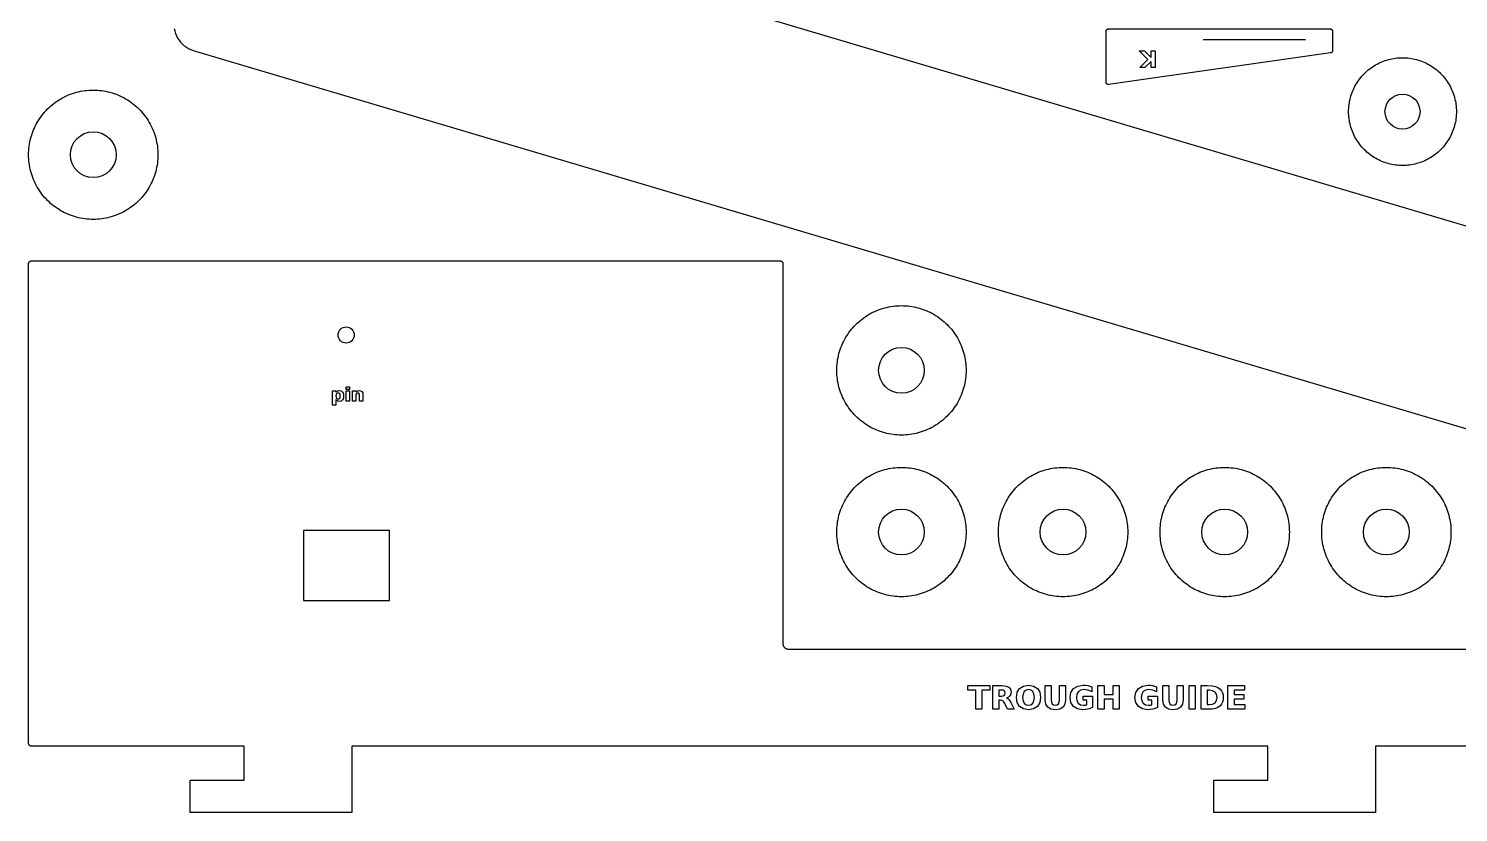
# Model space of a CAD drawing. Header units: millimetres. Extents: x 189 to 489, y 95 to 286.
# Drawn here: x 188.7 to 282.4, y 169.3 to 220.6 of the extents above; entities that cross this region are included whole.
import ezdxf

# ---------------------------------------------------------------- set-up
doc = ezdxf.new("R2010")
doc.units = ezdxf.units.MM
doc.header["$MEASUREMENT"] = 0
doc.layers.add('CUT', color=7, linetype='Continuous', lineweight=0)
doc.layers.add('ENGRAVE', color=7, linetype='Continuous', lineweight=0)

msp = doc.modelspace()

# ---------------------------------------------------------------- linework, layer by layer
at = {"layer": 'CUT', "color": 1, "lineweight": 25, "true_color": 0xff0000}
for points in [[(314.827, 198.204), (211.33, 228.94)], [(198.276, 220.639), (198.308, 220.474), (198.355, 220.313), (198.417, 220.158), (198.494, 220.009), (198.584, 219.868), (198.688, 219.737), (198.803, 219.615), (198.929, 219.505), (199.065, 219.408), (199.21, 219.324), (199.362, 219.254), (199.52, 219.199), (308.607, 186.803)], [(329.847, 173.672), (276.931, 173.672), (276.931, 171.45), (276.931, 169.333), (266.347, 169.333), (266.347, 171.45), (269.875, 171.45), (269.875, 173.672), (209.903, 173.672), (209.903, 171.45), (209.903, 169.333), (199.319, 169.333), (199.319, 171.45), (202.847, 171.45), (202.847, 171.45), (202.847, 173.672), (188.912, 173.672), (188.895, 173.673), (188.878, 173.676), (188.861, 173.68), (188.845, 173.686), (188.829, 173.693), (188.815, 173.702), (188.801, 173.713), (188.788, 173.724), (188.776, 173.737), (188.766, 173.751), (188.757, 173.766), (188.75, 173.781), (188.744, 173.798), (188.74, 173.814), (188.737, 173.832), (188.736, 173.849), (188.736, 205.246), (188.737, 205.263), (188.74, 205.281), (188.744, 205.297), (188.75, 205.314), (188.757, 205.329), (188.766, 205.344), (188.776, 205.358), (188.788, 205.371), (188.801, 205.382), (188.815, 205.393), (188.829, 205.402), (188.845, 205.409), (188.861, 205.415), (188.878, 205.419), (188.895, 205.422), (188.912, 205.422), (237.949, 205.422), (237.966, 205.422), (237.983, 205.419), (238, 205.415), (238.016, 205.409), (238.032, 205.402), (238.047, 205.393), (238.061, 205.382), (238.073, 205.371), (238.085, 205.358), (238.095, 205.344), (238.104, 205.329), (238.112, 205.314), (238.117, 205.297), (238.122, 205.281), (238.124, 205.263), (238.125, 205.246), (238.125, 180.377), (238.125, 180.373), (238.126, 180.345), (238.127, 180.336), (238.131, 180.311), (238.133, 180.302), (238.139, 180.277), (238.142, 180.269), (238.15, 180.244), (238.154, 180.236), (238.165, 180.213), (238.169, 180.205), (238.182, 180.183), (238.187, 180.176), (238.202, 180.155), (238.208, 180.148), (238.225, 180.129), (238.232, 180.123), (238.251, 180.105), (238.257, 180.1), (238.278, 180.085), (238.285, 180.08), (238.308, 180.066), (238.315, 180.062), (238.339, 180.051), (238.347, 180.048), (238.371, 180.039), (238.38, 180.037), (238.405, 180.03), (238.413, 180.029), (238.439, 180.025), (238.448, 180.024), (238.476, 180.023), (238.48, 180.022), (347.31, 180.022)]]:
    msp.add_lwpolyline(points, dxfattribs=at)
for points in [[(273.967, 220.606), (273.981, 220.605), (273.995, 220.603), (274.008, 220.599), (274.021, 220.595), (274.034, 220.589), (274.046, 220.582), (274.057, 220.573), (274.067, 220.564), (274.076, 220.554), (274.085, 220.543), (274.092, 220.531), (274.098, 220.518), (274.102, 220.505), (274.106, 220.492), (274.108, 220.478), (274.108, 220.464), (274.108, 219.176), (274.108, 219.162), (274.106, 219.149), (274.103, 219.136), (274.098, 219.123), (274.093, 219.111), (274.086, 219.099), (274.078, 219.088), (274.069, 219.078), (274.06, 219.069), (274.049, 219.061), (274.038, 219.053), (274.026, 219.047), (274.013, 219.042), (274, 219.039), (273.987, 219.036), (259.453, 216.96), (259.439, 216.958), (259.424, 216.958), (259.41, 216.96), (259.396, 216.963), (259.383, 216.967), (259.37, 216.973), (259.357, 216.98), (259.346, 216.988), (259.335, 216.998), (259.325, 217.008), (259.317, 217.019), (259.309, 217.031), (259.303, 217.044), (259.298, 217.057), (259.295, 217.071), (259.292, 217.085), (259.292, 217.099), (259.292, 220.464), (259.292, 220.478), (259.294, 220.492), (259.298, 220.505), (259.302, 220.518), (259.308, 220.531), (259.315, 220.543), (259.324, 220.554), (259.333, 220.564), (259.343, 220.573), (259.354, 220.582), (259.366, 220.589), (259.379, 220.595), (259.392, 220.599), (259.405, 220.603), (259.419, 220.605), (259.433, 220.606), (273.967, 220.606)], [(282.222, 215.194), (282.22, 215.079), (282.215, 214.964), (282.205, 214.849), (282.192, 214.734), (282.175, 214.62), (282.154, 214.506), (282.13, 214.393), (282.102, 214.281), (282.07, 214.17), (282.035, 214.06), (281.996, 213.952), (281.954, 213.844), (281.908, 213.739), (281.858, 213.634), (281.806, 213.531), (281.75, 213.431), (281.69, 213.332), (281.628, 213.235), (281.562, 213.14), (281.493, 213.047), (281.421, 212.956), (281.347, 212.868), (281.269, 212.783), (281.189, 212.7), (281.106, 212.62), (281.02, 212.542), (280.932, 212.467), (280.842, 212.396), (280.749, 212.327), (280.654, 212.261), (280.557, 212.199), (280.458, 212.139), (280.357, 212.083), (280.255, 212.03), (280.15, 211.981), (280.044, 211.935), (279.937, 211.893), (279.828, 211.854), (279.719, 211.819), (279.608, 211.787), (279.496, 211.759), (279.383, 211.734), (279.269, 211.714), (279.155, 211.697), (279.04, 211.684), (278.925, 211.674), (278.81, 211.669), (278.694, 211.667), (278.579, 211.669), (278.464, 211.674), (278.349, 211.684), (278.234, 211.697), (278.12, 211.714), (278.006, 211.734), (277.893, 211.759), (277.781, 211.787), (277.67, 211.819), (277.56, 211.854), (277.452, 211.893), (277.344, 211.935), (277.239, 211.981), (277.134, 212.03), (277.031, 212.083), (276.931, 212.139), (276.832, 212.199), (276.735, 212.261), (276.64, 212.327), (276.547, 212.396), (276.456, 212.467), (276.368, 212.542), (276.283, 212.62), (276.2, 212.7), (276.12, 212.783), (276.042, 212.868), (275.967, 212.956), (275.896, 213.047), (275.827, 213.14), (275.761, 213.235), (275.699, 213.332), (275.639, 213.431), (275.583, 213.531), (275.53, 213.634), (275.481, 213.739), (275.435, 213.844), (275.393, 213.952), (275.354, 214.06), (275.319, 214.17), (275.287, 214.281), (275.259, 214.393), (275.234, 214.506), (275.214, 214.62), (275.197, 214.734), (275.184, 214.849), (275.174, 214.964), (275.169, 215.079), (275.167, 215.194), (275.169, 215.31), (275.174, 215.425), (275.184, 215.54), (275.197, 215.655), (275.214, 215.769), (275.234, 215.883), (275.259, 215.996), (275.287, 216.108), (275.319, 216.219), (275.354, 216.328), (275.393, 216.437), (275.435, 216.544), (275.481, 216.65), (275.53, 216.755), (275.583, 216.857), (275.639, 216.958), (275.699, 217.057), (275.761, 217.154), (275.827, 217.249), (275.896, 217.342), (275.967, 217.432), (276.042, 217.52), (276.12, 217.606), (276.2, 217.689), (276.283, 217.769), (276.368, 217.847), (276.456, 217.921), (276.547, 217.993), (276.64, 218.062), (276.735, 218.128), (276.832, 218.19), (276.931, 218.25), (277.031, 218.306), (277.134, 218.358), (277.239, 218.408), (277.344, 218.454), (277.452, 218.496), (277.56, 218.535), (277.67, 218.57), (277.781, 218.602), (277.893, 218.63), (278.006, 218.654), (278.12, 218.675), (278.234, 218.692), (278.349, 218.705), (278.464, 218.715), (278.579, 218.72), (278.694, 218.722), (278.81, 218.72), (278.925, 218.715), (279.04, 218.705), (279.155, 218.692), (279.269, 218.675), (279.383, 218.654), (279.496, 218.63), (279.608, 218.602), (279.719, 218.57), (279.828, 218.535), (279.937, 218.496), (280.044, 218.454), (280.15, 218.408), (280.255, 218.358), (280.357, 218.306), (280.458, 218.25), (280.557, 218.19), (280.654, 218.128), (280.749, 218.062), (280.842, 217.993), (280.932, 217.921), (281.02, 217.847), (281.106, 217.769), (281.189, 217.689), (281.269, 217.606), (281.347, 217.52), (281.421, 217.432), (281.493, 217.342), (281.562, 217.249), (281.628, 217.154), (281.69, 217.057), (281.75, 216.958), (281.806, 216.857), (281.858, 216.755), (281.908, 216.65), (281.954, 216.544), (281.996, 216.437), (282.035, 216.328), (282.07, 216.219), (282.102, 216.108), (282.13, 215.996), (282.154, 215.883), (282.175, 215.769), (282.192, 215.655), (282.205, 215.54), (282.215, 215.425), (282.22, 215.31), (282.222, 215.194)], [(197.203, 212.372), (197.201, 212.234), (197.194, 212.095), (197.182, 211.957), (197.167, 211.82), (197.146, 211.683), (197.121, 211.546), (197.092, 211.411), (197.059, 211.277), (197.02, 211.143), (196.978, 211.011), (196.931, 210.881), (196.881, 210.752), (196.825, 210.625), (196.766, 210.5), (196.703, 210.377), (196.636, 210.256), (196.564, 210.137), (196.489, 210.02), (196.41, 209.906), (196.328, 209.795), (196.242, 209.687), (196.152, 209.581), (196.059, 209.478), (195.963, 209.379), (195.863, 209.282), (195.761, 209.189), (195.655, 209.1), (195.547, 209.014), (195.435, 208.931), (195.321, 208.852), (195.205, 208.777), (195.086, 208.706), (194.965, 208.639), (194.842, 208.575), (194.717, 208.516), (194.589, 208.461), (194.461, 208.41), (194.33, 208.364), (194.198, 208.321), (194.065, 208.283), (193.931, 208.249), (193.795, 208.22), (193.659, 208.195), (193.522, 208.175), (193.384, 208.159), (193.246, 208.148), (193.108, 208.141), (192.969, 208.139), (192.831, 208.141), (192.693, 208.148), (192.555, 208.159), (192.417, 208.175), (192.28, 208.195), (192.144, 208.22), (192.008, 208.249), (191.874, 208.283), (191.741, 208.321), (191.609, 208.364), (191.478, 208.41), (191.349, 208.461), (191.222, 208.516), (191.097, 208.575), (190.974, 208.639), (190.853, 208.706), (190.734, 208.777), (190.618, 208.852), (190.504, 208.931), (190.392, 209.014), (190.284, 209.1), (190.178, 209.189), (190.076, 209.282), (189.976, 209.379), (189.88, 209.478), (189.787, 209.581), (189.697, 209.687), (189.611, 209.795), (189.528, 209.906), (189.45, 210.02), (189.374, 210.137), (189.303, 210.256), (189.236, 210.377), (189.173, 210.5), (189.113, 210.625), (189.058, 210.752), (189.007, 210.881), (188.961, 211.011), (188.918, 211.143), (188.88, 211.277), (188.847, 211.411), (188.817, 211.546), (188.793, 211.683), (188.772, 211.82), (188.756, 211.957), (188.745, 212.095), (188.738, 212.234), (188.736, 212.372), (188.738, 212.511), (188.745, 212.649), (188.756, 212.787), (188.772, 212.925), (188.793, 213.062), (188.817, 213.198), (188.847, 213.334), (188.88, 213.468), (188.918, 213.601), (188.961, 213.733), (189.007, 213.863), (189.058, 213.992), (189.113, 214.119), (189.173, 214.245), (189.236, 214.368), (189.303, 214.489), (189.374, 214.608), (189.45, 214.724), (189.528, 214.838), (189.611, 214.949), (189.697, 215.058), (189.787, 215.163), (189.88, 215.266), (189.976, 215.366), (190.076, 215.462), (190.178, 215.555), (190.284, 215.645), (190.392, 215.731), (190.504, 215.813), (190.618, 215.892), (190.734, 215.967), (190.853, 216.038), (190.974, 216.106), (191.097, 216.169), (191.222, 216.228), (191.349, 216.283), (191.478, 216.334), (191.609, 216.381), (191.741, 216.423), (191.874, 216.461), (192.008, 216.495), (192.144, 216.524), (192.28, 216.549), (192.417, 216.569), (192.555, 216.585), (192.693, 216.596), (192.831, 216.603), (192.969, 216.606), (193.108, 216.603), (193.246, 216.596), (193.384, 216.585), (193.522, 216.569), (193.659, 216.549), (193.795, 216.524), (193.931, 216.495), (194.065, 216.461), (194.198, 216.423), (194.33, 216.381), (194.461, 216.334), (194.589, 216.283), (194.717, 216.228), (194.842, 216.169), (194.965, 216.106), (195.086, 216.038), (195.205, 215.967), (195.321, 215.892), (195.435, 215.813), (195.547, 215.731), (195.655, 215.645), (195.761, 215.555), (195.863, 215.462), (195.963, 215.366), (196.059, 215.266), (196.152, 215.163), (196.242, 215.058), (196.328, 214.949), (196.41, 214.838), (196.489, 214.724), (196.564, 214.608), (196.636, 214.489), (196.703, 214.368), (196.766, 214.245), (196.825, 214.119), (196.881, 213.992), (196.931, 213.863), (196.978, 213.733), (197.02, 213.601), (197.059, 213.468), (197.092, 213.334), (197.121, 213.198), (197.146, 213.062), (197.167, 212.925), (197.182, 212.787), (197.194, 212.649), (197.201, 212.511), (197.203, 212.372)], [(250.119, 198.261), (250.117, 198.123), (250.11, 197.984), (250.099, 197.846), (250.083, 197.709), (250.063, 197.572), (250.038, 197.435), (250.009, 197.3), (249.975, 197.165), (249.937, 197.032), (249.895, 196.9), (249.848, 196.77), (249.797, 196.641), (249.742, 196.514), (249.683, 196.389), (249.62, 196.266), (249.552, 196.144), (249.481, 196.026), (249.406, 195.909), (249.327, 195.795), (249.245, 195.684), (249.159, 195.576), (249.069, 195.47), (248.976, 195.367), (248.88, 195.268), (248.78, 195.171), (248.677, 195.078), (248.572, 194.989), (248.463, 194.903), (248.352, 194.82), (248.238, 194.741), (248.122, 194.666), (248.003, 194.595), (247.882, 194.528), (247.758, 194.464), (247.633, 194.405), (247.506, 194.35), (247.377, 194.299), (247.247, 194.252), (247.115, 194.21), (246.982, 194.172), (246.847, 194.138), (246.712, 194.109), (246.576, 194.084), (246.439, 194.064), (246.301, 194.048), (246.163, 194.037), (246.025, 194.03), (245.886, 194.028), (245.748, 194.03), (245.609, 194.037), (245.471, 194.048), (245.334, 194.064), (245.197, 194.084), (245.06, 194.109), (244.925, 194.138), (244.79, 194.172), (244.657, 194.21), (244.525, 194.252), (244.395, 194.299), (244.266, 194.35), (244.139, 194.405), (244.014, 194.464), (243.891, 194.528), (243.769, 194.595), (243.651, 194.666), (243.534, 194.741), (243.42, 194.82), (243.309, 194.903), (243.201, 194.989), (243.095, 195.078), (242.992, 195.171), (242.893, 195.268), (242.796, 195.367), (242.703, 195.47), (242.614, 195.576), (242.528, 195.684), (242.445, 195.795), (242.366, 195.909), (242.291, 196.026), (242.22, 196.144), (242.153, 196.266), (242.089, 196.389), (242.03, 196.514), (241.975, 196.641), (241.924, 196.77), (241.877, 196.9), (241.835, 197.032), (241.797, 197.165), (241.763, 197.3), (241.734, 197.435), (241.709, 197.572), (241.689, 197.709), (241.673, 197.846), (241.662, 197.984), (241.655, 198.123), (241.653, 198.261), (241.655, 198.4), (241.662, 198.538), (241.673, 198.676), (241.689, 198.814), (241.709, 198.951), (241.734, 199.087), (241.763, 199.222), (241.797, 199.357), (241.835, 199.49), (241.877, 199.622), (241.924, 199.752), (241.975, 199.881), (242.03, 200.008), (242.089, 200.133), (242.153, 200.257), (242.22, 200.378), (242.291, 200.497), (242.366, 200.613), (242.445, 200.727), (242.528, 200.838), (242.614, 200.947), (242.703, 201.052), (242.796, 201.155), (242.893, 201.255), (242.992, 201.351), (243.095, 201.444), (243.201, 201.534), (243.309, 201.62), (243.42, 201.702), (243.534, 201.781), (243.651, 201.856), (243.769, 201.927), (243.891, 201.995), (244.014, 202.058), (244.139, 202.117), (244.266, 202.172), (244.395, 202.223), (244.525, 202.27), (244.657, 202.312), (244.79, 202.35), (244.925, 202.384), (245.06, 202.413), (245.197, 202.438), (245.334, 202.458), (245.471, 202.474), (245.609, 202.485), (245.748, 202.492), (245.886, 202.494), (246.025, 202.492), (246.163, 202.485), (246.301, 202.474), (246.439, 202.458), (246.576, 202.438), (246.712, 202.413), (246.847, 202.384), (246.982, 202.35), (247.115, 202.312), (247.247, 202.27), (247.377, 202.223), (247.506, 202.172), (247.633, 202.117), (247.758, 202.058), (247.882, 201.995), (248.003, 201.927), (248.122, 201.856), (248.238, 201.781), (248.352, 201.702), (248.463, 201.62), (248.572, 201.534), (248.677, 201.444), (248.78, 201.351), (248.88, 201.255), (248.976, 201.155), (249.069, 201.052), (249.159, 200.947), (249.245, 200.838), (249.327, 200.727), (249.406, 200.613), (249.481, 200.497), (249.552, 200.378), (249.62, 200.257), (249.683, 200.133), (249.742, 200.008), (249.797, 199.881), (249.848, 199.752), (249.895, 199.622), (249.937, 199.49), (249.975, 199.357), (250.009, 199.222), (250.038, 199.087), (250.063, 198.951), (250.083, 198.814), (250.099, 198.676), (250.11, 198.538), (250.117, 198.4), (250.119, 198.261)], [(250.119, 187.678), (250.117, 187.539), (250.11, 187.401), (250.099, 187.263), (250.083, 187.125), (250.063, 186.988), (250.038, 186.852), (250.009, 186.716), (249.975, 186.582), (249.937, 186.449), (249.895, 186.317), (249.848, 186.187), (249.797, 186.058), (249.742, 185.931), (249.683, 185.805), (249.62, 185.682), (249.552, 185.561), (249.481, 185.442), (249.406, 185.326), (249.327, 185.212), (249.245, 185.101), (249.159, 184.992), (249.069, 184.887), (248.976, 184.784), (248.88, 184.684), (248.78, 184.588), (248.677, 184.495), (248.572, 184.405), (248.463, 184.319), (248.352, 184.237), (248.238, 184.158), (248.122, 184.083), (248.003, 184.012), (247.882, 183.944), (247.758, 183.881), (247.633, 183.822), (247.506, 183.767), (247.377, 183.716), (247.247, 183.669), (247.115, 183.627), (246.982, 183.589), (246.847, 183.555), (246.712, 183.526), (246.576, 183.501), (246.439, 183.481), (246.301, 183.465), (246.163, 183.454), (246.025, 183.447), (245.886, 183.444), (245.748, 183.447), (245.609, 183.454), (245.471, 183.465), (245.334, 183.481), (245.197, 183.501), (245.06, 183.526), (244.925, 183.555), (244.79, 183.589), (244.657, 183.627), (244.525, 183.669), (244.395, 183.716), (244.266, 183.767), (244.139, 183.822), (244.014, 183.881), (243.891, 183.944), (243.769, 184.012), (243.651, 184.083), (243.534, 184.158), (243.42, 184.237), (243.309, 184.319), (243.201, 184.405), (243.095, 184.495), (242.992, 184.588), (242.893, 184.684), (242.796, 184.784), (242.703, 184.887), (242.614, 184.992), (242.528, 185.101), (242.445, 185.212), (242.366, 185.326), (242.291, 185.442), (242.22, 185.561), (242.153, 185.682), (242.089, 185.805), (242.03, 185.931), (241.975, 186.058), (241.924, 186.187), (241.877, 186.317), (241.835, 186.449), (241.797, 186.582), (241.763, 186.716), (241.734, 186.852), (241.709, 186.988), (241.689, 187.125), (241.673, 187.263), (241.662, 187.401), (241.655, 187.539), (241.653, 187.678), (241.655, 187.816), (241.662, 187.955), (241.673, 188.093), (241.689, 188.23), (241.709, 188.367), (241.734, 188.504), (241.763, 188.639), (241.797, 188.773), (241.835, 188.907), (241.877, 189.039), (241.924, 189.169), (241.975, 189.298), (242.03, 189.425), (242.089, 189.55), (242.153, 189.673), (242.22, 189.794), (242.291, 189.913), (242.366, 190.03), (242.445, 190.144), (242.528, 190.255), (242.614, 190.363), (242.703, 190.469), (242.796, 190.572), (242.893, 190.671), (242.992, 190.768), (243.095, 190.861), (243.201, 190.95), (243.309, 191.036), (243.42, 191.119), (243.534, 191.198), (243.651, 191.273), (243.769, 191.344), (243.891, 191.411), (244.014, 191.475), (244.139, 191.534), (244.266, 191.589), (244.395, 191.64), (244.525, 191.686), (244.657, 191.729), (244.79, 191.767), (244.925, 191.801), (245.06, 191.83), (245.197, 191.855), (245.334, 191.875), (245.471, 191.891), (245.609, 191.902), (245.748, 191.909), (245.886, 191.911), (246.025, 191.909), (246.163, 191.902), (246.301, 191.891), (246.439, 191.875), (246.576, 191.855), (246.712, 191.83), (246.847, 191.801), (246.982, 191.767), (247.115, 191.729), (247.247, 191.686), (247.377, 191.64), (247.506, 191.589), (247.633, 191.534), (247.758, 191.475), (247.882, 191.411), (248.003, 191.344), (248.122, 191.273), (248.238, 191.198), (248.352, 191.119), (248.463, 191.036), (248.572, 190.95), (248.677, 190.861), (248.78, 190.768), (248.88, 190.671), (248.976, 190.572), (249.069, 190.469), (249.159, 190.363), (249.245, 190.255), (249.327, 190.144), (249.406, 190.03), (249.481, 189.913), (249.552, 189.794), (249.62, 189.673), (249.683, 189.55), (249.742, 189.425), (249.797, 189.298), (249.848, 189.169), (249.895, 189.039), (249.937, 188.907), (249.975, 188.773), (250.009, 188.639), (250.038, 188.504), (250.063, 188.367), (250.083, 188.23), (250.099, 188.093), (250.11, 187.955), (250.117, 187.816), (250.119, 187.678)], [(260.703, 187.678), (260.701, 187.539), (260.694, 187.401), (260.682, 187.263), (260.667, 187.125), (260.646, 186.988), (260.621, 186.852), (260.592, 186.716), (260.559, 186.582), (260.52, 186.449), (260.478, 186.317), (260.431, 186.187), (260.381, 186.058), (260.325, 185.931), (260.266, 185.805), (260.203, 185.682), (260.136, 185.561), (260.064, 185.442), (259.989, 185.326), (259.91, 185.212), (259.828, 185.101), (259.742, 184.992), (259.652, 184.887), (259.559, 184.784), (259.463, 184.684), (259.363, 184.588), (259.261, 184.495), (259.155, 184.405), (259.047, 184.319), (258.935, 184.237), (258.821, 184.158), (258.705, 184.083), (258.586, 184.012), (258.465, 183.944), (258.342, 183.881), (258.217, 183.822), (258.089, 183.767), (257.961, 183.716), (257.83, 183.669), (257.698, 183.627), (257.565, 183.589), (257.431, 183.555), (257.295, 183.526), (257.159, 183.501), (257.022, 183.481), (256.884, 183.465), (256.746, 183.454), (256.608, 183.447), (256.469, 183.444), (256.331, 183.447), (256.193, 183.454), (256.055, 183.465), (255.917, 183.481), (255.78, 183.501), (255.644, 183.526), (255.508, 183.555), (255.374, 183.589), (255.241, 183.627), (255.109, 183.669), (254.978, 183.716), (254.849, 183.767), (254.722, 183.822), (254.597, 183.881), (254.474, 183.944), (254.353, 184.012), (254.234, 184.083), (254.118, 184.158), (254.004, 184.237), (253.892, 184.319), (253.784, 184.405), (253.678, 184.495), (253.576, 184.588), (253.476, 184.684), (253.38, 184.784), (253.287, 184.887), (253.197, 184.992), (253.111, 185.101), (253.028, 185.212), (252.95, 185.326), (252.874, 185.442), (252.803, 185.561), (252.736, 185.682), (252.673, 185.805), (252.613, 185.931), (252.558, 186.058), (252.507, 186.187), (252.461, 186.317), (252.418, 186.449), (252.38, 186.582), (252.347, 186.716), (252.317, 186.852), (252.293, 186.988), (252.272, 187.125), (252.256, 187.263), (252.245, 187.401), (252.238, 187.539), (252.236, 187.678), (252.238, 187.816), (252.245, 187.955), (252.256, 188.093), (252.272, 188.23), (252.293, 188.367), (252.317, 188.504), (252.347, 188.639), (252.38, 188.773), (252.418, 188.907), (252.461, 189.039), (252.507, 189.169), (252.558, 189.298), (252.613, 189.425), (252.673, 189.55), (252.736, 189.673), (252.803, 189.794), (252.874, 189.913), (252.95, 190.03), (253.028, 190.144), (253.111, 190.255), (253.197, 190.363), (253.287, 190.469), (253.38, 190.572), (253.476, 190.671), (253.576, 190.768), (253.678, 190.861), (253.784, 190.95), (253.892, 191.036), (254.004, 191.119), (254.118, 191.198), (254.234, 191.273), (254.353, 191.344), (254.474, 191.411), (254.597, 191.475), (254.722, 191.534), (254.849, 191.589), (254.978, 191.64), (255.109, 191.686), (255.241, 191.729), (255.374, 191.767), (255.508, 191.801), (255.644, 191.83), (255.78, 191.855), (255.917, 191.875), (256.055, 191.891), (256.193, 191.902), (256.331, 191.909), (256.469, 191.911), (256.608, 191.909), (256.746, 191.902), (256.884, 191.891), (257.022, 191.875), (257.159, 191.855), (257.295, 191.83), (257.431, 191.801), (257.565, 191.767), (257.698, 191.729), (257.83, 191.686), (257.961, 191.64), (258.089, 191.589), (258.217, 191.534), (258.342, 191.475), (258.465, 191.411), (258.586, 191.344), (258.705, 191.273), (258.821, 191.198), (258.935, 191.119), (259.047, 191.036), (259.155, 190.95), (259.261, 190.861), (259.363, 190.768), (259.463, 190.671), (259.559, 190.572), (259.652, 190.469), (259.742, 190.363), (259.828, 190.255), (259.91, 190.144), (259.989, 190.03), (260.064, 189.913), (260.136, 189.794), (260.203, 189.673), (260.266, 189.55), (260.325, 189.425), (260.381, 189.298), (260.431, 189.169), (260.478, 189.039), (260.52, 188.907), (260.559, 188.773), (260.592, 188.639), (260.621, 188.504), (260.646, 188.367), (260.667, 188.23), (260.682, 188.093), (260.694, 187.955), (260.701, 187.816), (260.703, 187.678)], [(271.286, 187.678), (271.284, 187.539), (271.277, 187.401), (271.266, 187.263), (271.25, 187.125), (271.23, 186.988), (271.205, 186.852), (271.176, 186.716), (271.142, 186.582), (271.104, 186.449), (271.061, 186.317), (271.015, 186.187), (270.964, 186.058), (270.909, 185.931), (270.85, 185.805), (270.786, 185.682), (270.719, 185.561), (270.648, 185.442), (270.573, 185.326), (270.494, 185.212), (270.411, 185.101), (270.325, 184.992), (270.236, 184.887), (270.143, 184.784), (270.046, 184.684), (269.947, 184.588), (269.844, 184.495), (269.738, 184.405), (269.63, 184.319), (269.519, 184.237), (269.405, 184.158), (269.288, 184.083), (269.169, 184.012), (269.048, 183.944), (268.925, 183.881), (268.8, 183.822), (268.673, 183.767), (268.544, 183.716), (268.414, 183.669), (268.282, 183.627), (268.148, 183.589), (268.014, 183.555), (267.879, 183.526), (267.742, 183.501), (267.605, 183.481), (267.468, 183.465), (267.33, 183.454), (267.191, 183.447), (267.053, 183.444), (266.914, 183.447), (266.776, 183.454), (266.638, 183.465), (266.5, 183.481), (266.363, 183.501), (266.227, 183.526), (266.091, 183.555), (265.957, 183.589), (265.824, 183.627), (265.692, 183.669), (265.562, 183.716), (265.433, 183.767), (265.306, 183.822), (265.18, 183.881), (265.057, 183.944), (264.936, 184.012), (264.817, 184.083), (264.701, 184.158), (264.587, 184.237), (264.476, 184.319), (264.367, 184.405), (264.262, 184.495), (264.159, 184.588), (264.059, 184.684), (263.963, 184.784), (263.87, 184.887), (263.78, 184.992), (263.694, 185.101), (263.612, 185.212), (263.533, 185.326), (263.458, 185.442), (263.387, 185.561), (263.319, 185.682), (263.256, 185.805), (263.197, 185.931), (263.142, 186.058), (263.091, 186.187), (263.044, 186.317), (263.002, 186.449), (262.964, 186.582), (262.93, 186.716), (262.901, 186.852), (262.876, 186.988), (262.856, 187.125), (262.84, 187.263), (262.829, 187.401), (262.822, 187.539), (262.819, 187.678), (262.822, 187.816), (262.829, 187.955), (262.84, 188.093), (262.856, 188.23), (262.876, 188.367), (262.901, 188.504), (262.93, 188.639), (262.964, 188.773), (263.002, 188.907), (263.044, 189.039), (263.091, 189.169), (263.142, 189.298), (263.197, 189.425), (263.256, 189.55), (263.319, 189.673), (263.387, 189.794), (263.458, 189.913), (263.533, 190.03), (263.612, 190.144), (263.694, 190.255), (263.78, 190.363), (263.87, 190.469), (263.963, 190.572), (264.059, 190.671), (264.159, 190.768), (264.262, 190.861), (264.367, 190.95), (264.476, 191.036), (264.587, 191.119), (264.701, 191.198), (264.817, 191.273), (264.936, 191.344), (265.057, 191.411), (265.18, 191.475), (265.306, 191.534), (265.433, 191.589), (265.562, 191.64), (265.692, 191.686), (265.824, 191.729), (265.957, 191.767), (266.091, 191.801), (266.227, 191.83), (266.363, 191.855), (266.5, 191.875), (266.638, 191.891), (266.776, 191.902), (266.914, 191.909), (267.053, 191.911), (267.191, 191.909), (267.33, 191.902), (267.468, 191.891), (267.605, 191.875), (267.742, 191.855), (267.879, 191.83), (268.014, 191.801), (268.148, 191.767), (268.282, 191.729), (268.414, 191.686), (268.544, 191.64), (268.673, 191.589), (268.8, 191.534), (268.925, 191.475), (269.048, 191.411), (269.169, 191.344), (269.288, 191.273), (269.405, 191.198), (269.519, 191.119), (269.63, 191.036), (269.738, 190.95), (269.844, 190.861), (269.947, 190.768), (270.046, 190.671), (270.143, 190.572), (270.236, 190.469), (270.325, 190.363), (270.411, 190.255), (270.494, 190.144), (270.573, 190.03), (270.648, 189.913), (270.719, 189.794), (270.786, 189.673), (270.85, 189.55), (270.909, 189.425), (270.964, 189.298), (271.015, 189.169), (271.061, 189.039), (271.104, 188.907), (271.142, 188.773), (271.176, 188.639), (271.205, 188.504), (271.23, 188.367), (271.25, 188.23), (271.266, 188.093), (271.277, 187.955), (271.284, 187.816), (271.286, 187.678)], [(281.869, 187.678), (281.867, 187.539), (281.86, 187.401), (281.849, 187.263), (281.833, 187.125), (281.813, 186.988), (281.788, 186.852), (281.759, 186.716), (281.725, 186.582), (281.687, 186.449), (281.645, 186.317), (281.598, 186.187), (281.547, 186.058), (281.492, 185.931), (281.433, 185.805), (281.37, 185.682), (281.302, 185.561), (281.231, 185.442), (281.156, 185.326), (281.077, 185.212), (280.995, 185.101), (280.909, 184.992), (280.819, 184.887), (280.726, 184.784), (280.63, 184.684), (280.53, 184.588), (280.427, 184.495), (280.322, 184.405), (280.213, 184.319), (280.102, 184.237), (279.988, 184.158), (279.872, 184.083), (279.753, 184.012), (279.632, 183.944), (279.508, 183.881), (279.383, 183.822), (279.256, 183.767), (279.127, 183.716), (278.997, 183.669), (278.865, 183.627), (278.732, 183.589), (278.597, 183.555), (278.462, 183.526), (278.326, 183.501), (278.189, 183.481), (278.051, 183.465), (277.913, 183.454), (277.775, 183.447), (277.636, 183.444), (277.498, 183.447), (277.359, 183.454), (277.221, 183.465), (277.084, 183.481), (276.947, 183.501), (276.81, 183.526), (276.675, 183.555), (276.54, 183.589), (276.407, 183.627), (276.275, 183.669), (276.145, 183.716), (276.016, 183.767), (275.889, 183.822), (275.764, 183.881), (275.641, 183.944), (275.519, 184.012), (275.401, 184.083), (275.284, 184.158), (275.17, 184.237), (275.059, 184.319), (274.951, 184.405), (274.845, 184.495), (274.742, 184.588), (274.643, 184.684), (274.546, 184.784), (274.453, 184.887), (274.364, 184.992), (274.278, 185.101), (274.195, 185.212), (274.116, 185.326), (274.041, 185.442), (273.97, 185.561), (273.903, 185.682), (273.839, 185.805), (273.78, 185.931), (273.725, 186.058), (273.674, 186.187), (273.627, 186.317), (273.585, 186.449), (273.547, 186.582), (273.513, 186.716), (273.484, 186.852), (273.459, 186.988), (273.439, 187.125), (273.423, 187.263), (273.412, 187.401), (273.405, 187.539), (273.403, 187.678), (273.405, 187.816), (273.412, 187.955), (273.423, 188.093), (273.439, 188.23), (273.459, 188.367), (273.484, 188.504), (273.513, 188.639), (273.547, 188.773), (273.585, 188.907), (273.627, 189.039), (273.674, 189.169), (273.725, 189.298), (273.78, 189.425), (273.839, 189.55), (273.903, 189.673), (273.97, 189.794), (274.041, 189.913), (274.116, 190.03), (274.195, 190.144), (274.278, 190.255), (274.364, 190.363), (274.453, 190.469), (274.546, 190.572), (274.643, 190.671), (274.742, 190.768), (274.845, 190.861), (274.951, 190.95), (275.059, 191.036), (275.17, 191.119), (275.284, 191.198), (275.401, 191.273), (275.519, 191.344), (275.641, 191.411), (275.764, 191.475), (275.889, 191.534), (276.016, 191.589), (276.145, 191.64), (276.275, 191.686), (276.407, 191.729), (276.54, 191.767), (276.675, 191.801), (276.81, 191.83), (276.947, 191.855), (277.084, 191.875), (277.221, 191.891), (277.359, 191.902), (277.498, 191.909), (277.636, 191.911), (277.775, 191.909), (277.913, 191.902), (278.051, 191.891), (278.189, 191.875), (278.326, 191.855), (278.462, 191.83), (278.597, 191.801), (278.732, 191.767), (278.865, 191.729), (278.997, 191.686), (279.127, 191.64), (279.256, 191.589), (279.383, 191.534), (279.508, 191.475), (279.632, 191.411), (279.753, 191.344), (279.872, 191.273), (279.988, 191.198), (280.102, 191.119), (280.213, 191.036), (280.322, 190.95), (280.427, 190.861), (280.53, 190.768), (280.63, 190.671), (280.726, 190.572), (280.819, 190.469), (280.909, 190.363), (280.995, 190.255), (281.077, 190.144), (281.156, 190.03), (281.231, 189.913), (281.302, 189.794), (281.37, 189.673), (281.433, 189.55), (281.492, 189.425), (281.547, 189.298), (281.598, 189.169), (281.645, 189.039), (281.687, 188.907), (281.725, 188.773), (281.759, 188.639), (281.788, 188.504), (281.813, 188.367), (281.833, 188.23), (281.849, 188.093), (281.86, 187.955), (281.867, 187.816), (281.869, 187.678)], [(212.372, 187.784), (206.728, 187.784), (206.728, 183.197), (212.372, 183.197), (212.372, 187.784)]]:
    msp.add_lwpolyline(points, close=True, dxfattribs=at)
for centre, radius in [((278.694, 215.194), 1.147), ((192.969, 212.372), 1.499), ((209.528, 200.572), 0.529), ((245.886, 198.261), 1.499), ((245.886, 187.678), 1.499), ((256.469, 187.678), 1.499), ((267.053, 187.678), 1.499), ((277.636, 187.678), 1.499)]:
    msp.add_circle(centre, radius, dxfattribs=at)
at = {"layer": 'ENGRAVE', "color": 5, "lineweight": 25, "true_color": 0x0000ff}
msp.add_line((272.344, 219.9), (265.642, 219.9), dxfattribs=at)
for points in [[(262.506, 218.083), (262.228, 218.083), (262.228, 218.477), (261.826, 218.083), (261.503, 218.083), (262.023, 218.595), (261.449, 219.163), (261.798, 219.163), (262.228, 218.738), (262.228, 219.163), (262.506, 219.163), (262.506, 218.083)], [(208.855, 196.344), (208.855, 195.99), (208.639, 195.99), (208.639, 196.922), (208.855, 196.922), (208.855, 196.823), (208.902, 196.874), (208.954, 196.91), (209.012, 196.931), (209.078, 196.938), (209.192, 196.913), (209.283, 196.839), (209.344, 196.726), (209.364, 196.584), (209.344, 196.442), (209.283, 196.328), (209.192, 196.254), (209.078, 196.229), (209.012, 196.236), (208.954, 196.257), (208.902, 196.293), (208.855, 196.344)], [(208.998, 196.782), (208.937, 196.769), (208.892, 196.731), (208.864, 196.668), (208.855, 196.584), (208.864, 196.499), (208.892, 196.437), (208.937, 196.399), (208.998, 196.386), (209.059, 196.399), (209.104, 196.437), (209.131, 196.499), (209.141, 196.584), (209.131, 196.669), (209.104, 196.731), (209.059, 196.769), (208.998, 196.782)], [(210.625, 196.658), (210.625, 196.247), (210.408, 196.247), (210.408, 196.314), (210.408, 196.561), (210.407, 196.635), (210.404, 196.682), (210.399, 196.711), (210.39, 196.731), (210.375, 196.75), (210.356, 196.764), (210.333, 196.773), (210.306, 196.776), (210.246, 196.762), (210.2, 196.723), (210.171, 196.661), (210.162, 196.579), (210.162, 196.247), (209.946, 196.247), (209.946, 196.922), (210.162, 196.922), (210.162, 196.823), (210.212, 196.874), (210.265, 196.91), (210.323, 196.931), (210.387, 196.938), (210.49, 196.92), (210.564, 196.866), (210.61, 196.779), (210.625, 196.658)], [(250.242, 177.629), (251.665, 177.629), (251.665, 177.328), (251.153, 177.328), (251.153, 176.085), (250.755, 176.085), (250.755, 177.328), (250.242, 177.328), (250.242, 177.629)], [(252.268, 176.67), (252.268, 176.085), (251.871, 176.085), (251.871, 177.629), (252.478, 177.629), (252.742, 177.603), (252.925, 177.526), (253.032, 177.394), (253.067, 177.203), (253.049, 177.064), (252.993, 176.952), (252.901, 176.866), (252.771, 176.807), (252.848, 176.776), (252.917, 176.722), (252.982, 176.64), (253.048, 176.524), (253.264, 176.085), (252.84, 176.085), (252.652, 176.469), (252.594, 176.566), (252.536, 176.627), (252.468, 176.659), (252.381, 176.67), (252.268, 176.67)], [(252.436, 176.944), (252.543, 176.956), (252.615, 176.991), (252.656, 177.052), (252.669, 177.144), (252.656, 177.234), (252.615, 177.295), (252.543, 177.329), (252.436, 177.34), (252.268, 177.34), (252.268, 176.944), (252.436, 176.944)], [(254.205, 177.656), (254.537, 177.603), (254.788, 177.443), (254.946, 177.19), (254.999, 176.855), (254.946, 176.522), (254.788, 176.268), (254.537, 176.109), (254.205, 176.055), (253.874, 176.109), (253.623, 176.268), (253.464, 176.522), (253.411, 176.855), (253.464, 177.19), (253.623, 177.443), (253.874, 177.603), (254.205, 177.656)], [(254.205, 177.368), (254.044, 177.334), (253.923, 177.234), (253.848, 177.072), (253.823, 176.855), (253.848, 176.64), (253.923, 176.478), (254.044, 176.377), (254.205, 176.344), (254.367, 176.377), (254.488, 176.478), (254.563, 176.64), (254.589, 176.855), (254.563, 177.072), (254.488, 177.234), (254.367, 177.334), (254.205, 177.368)], [(255.3, 177.629), (255.698, 177.629), (255.698, 176.704), (255.713, 176.54), (255.76, 176.43), (255.843, 176.369), (255.964, 176.348), (256.087, 176.369), (256.169, 176.43), (256.216, 176.54), (256.232, 176.704), (256.232, 177.629), (256.63, 177.629), (256.63, 176.704), (256.589, 176.418), (256.465, 176.215), (256.258, 176.095), (255.964, 176.055), (255.671, 176.095), (255.464, 176.215), (255.341, 176.418), (255.3, 176.704), (255.3, 177.629)], [(258.405, 176.2), (258.254, 176.137), (258.097, 176.091), (257.934, 176.064), (257.766, 176.055), (257.42, 176.109), (257.155, 176.271), (256.986, 176.525), (256.93, 176.855), (256.987, 177.189), (257.159, 177.442), (257.431, 177.603), (257.788, 177.656), (257.938, 177.649), (258.082, 177.627), (258.22, 177.592), (258.349, 177.542), (258.349, 177.223), (258.22, 177.286), (258.092, 177.332), (257.964, 177.359), (257.836, 177.368), (257.626, 177.335), (257.47, 177.235), (257.373, 177.074), (257.341, 176.855), (257.372, 176.638), (257.465, 176.477), (257.615, 176.377), (257.817, 176.344), (257.877, 176.346), (257.933, 176.351), (257.983, 176.361), (258.028, 176.376), (258.028, 176.676), (257.785, 176.676), (257.785, 176.942), (258.405, 176.942), (258.405, 176.2)], [(258.756, 177.629), (259.154, 177.629), (259.154, 177.041), (259.741, 177.041), (259.741, 177.629), (260.139, 177.629), (260.139, 176.085), (259.741, 176.085), (259.741, 176.74), (259.154, 176.74), (259.154, 176.085), (258.756, 176.085), (258.756, 177.629)], [(262.651, 176.2), (262.499, 176.137), (262.342, 176.091), (262.179, 176.064), (262.011, 176.055), (261.666, 176.109), (261.401, 176.271), (261.232, 176.525), (261.175, 176.855), (261.233, 177.189), (261.405, 177.442), (261.676, 177.603), (262.033, 177.656), (262.184, 177.649), (262.328, 177.627), (262.465, 177.592), (262.594, 177.542), (262.594, 177.223), (262.466, 177.286), (262.338, 177.332), (262.21, 177.359), (262.082, 177.368), (261.871, 177.335), (261.715, 177.235), (261.619, 177.074), (261.587, 176.855), (261.618, 176.638), (261.711, 176.477), (261.861, 176.377), (262.063, 176.344), (262.123, 176.346), (262.178, 176.351), (262.229, 176.361), (262.274, 176.376), (262.274, 176.676), (262.031, 176.676), (262.031, 176.942), (262.651, 176.942), (262.651, 176.2)], [(263.002, 177.629), (263.399, 177.629), (263.399, 176.704), (263.415, 176.54), (263.462, 176.43), (263.544, 176.369), (263.666, 176.348), (263.789, 176.369), (263.871, 176.43), (263.918, 176.54), (263.934, 176.704), (263.934, 177.629), (264.331, 177.629), (264.331, 176.704), (264.29, 176.418), (264.167, 176.215), (263.96, 176.095), (263.666, 176.055), (263.373, 176.095), (263.166, 176.215), (263.043, 176.418), (263.002, 176.704), (263.002, 177.629)], [(265.508, 177.629), (265.927, 177.629), (266.234, 177.616), (266.451, 177.578), (266.611, 177.511), (266.746, 177.408), (266.84, 177.296), (266.907, 177.167), (266.947, 177.022), (266.96, 176.859), (266.947, 176.693), (266.907, 176.547), (266.84, 176.418), (266.746, 176.306), (266.609, 176.203), (266.448, 176.135), (266.231, 176.098), (265.927, 176.085), (265.508, 176.085), (265.508, 177.629)], [(265.906, 177.328), (265.906, 176.386), (266.048, 176.386), (266.263, 176.416), (266.421, 176.507), (266.517, 176.656), (266.55, 176.859), (266.518, 177.061), (266.421, 177.208), (266.264, 177.298), (266.048, 177.328), (265.906, 177.328)], [(267.265, 177.629), (268.339, 177.629), (268.339, 177.328), (267.663, 177.328), (267.663, 177.041), (268.299, 177.041), (268.299, 176.74), (267.663, 176.74), (267.663, 176.386), (268.361, 176.386), (268.361, 176.085), (267.265, 176.085), (267.265, 177.629)]]:
    msp.add_lwpolyline(points, close=True, dxfattribs=at)
for points in [[(209.523, 197.185), (209.738, 197.185), (209.738, 197.009), (209.523, 197.009), (209.523, 197.185)], [(209.523, 196.922), (209.738, 196.922), (209.738, 196.247), (209.523, 196.247), (209.523, 196.922)], [(264.72, 177.629), (265.118, 177.629), (265.118, 176.085), (264.72, 176.085), (264.72, 177.629)]]:
    msp.add_lwpolyline(points, dxfattribs=at)

doc.saveas('drawing.dxf')
